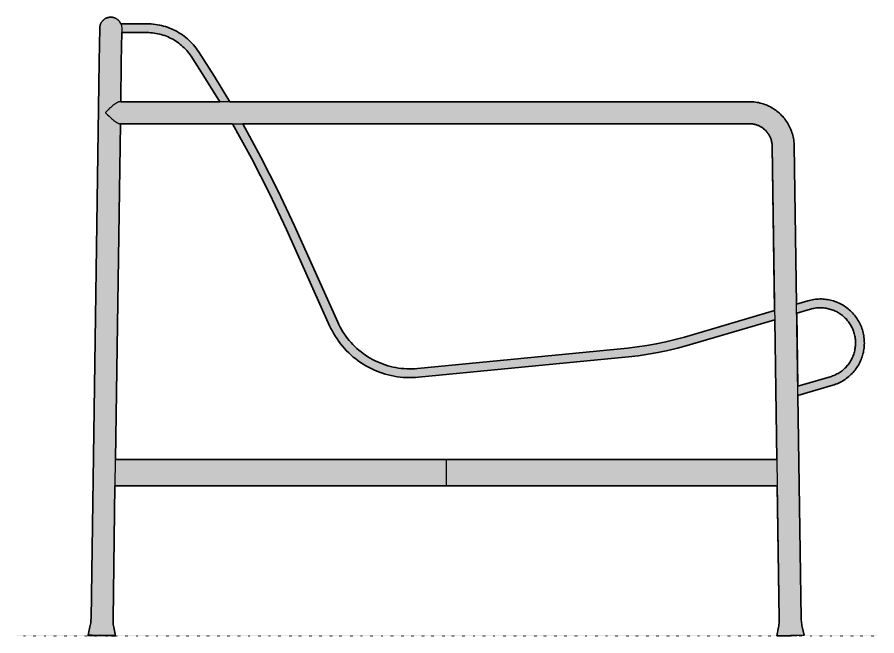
# Model space of a CAD drawing. Header units: millimetres. Extents: x 0 to 2789, y -1323 to 703.
# Drawn here: x 1812 to 2789, y 0 to 703 of the extents above; entities that cross this region are included whole.
import ezdxf

# ---------------------------------------------------------------- set-up
doc = ezdxf.new("R2010")
doc.units = ezdxf.units.MM
doc.linetypes.add('Dots', pattern=[1, 0, -1])
doc.layers.add('Blocks', color=7, linetype='Continuous')
doc.layers.add('Blocks$Fill', color=7, linetype='Continuous', true_color=0xffffff)
for name, color, linetype, lineweight, true_color in [('Blocks$Inner', 7, 'Continuous', 25, 0x007f00), ('Blocks$Outline', 7, 'Continuous', 35, 0xff3f3f), ('Groud', 7, 'Dots', 25, 0x243775)]:
    doc.layers.add(name, color=color, linetype=linetype, lineweight=lineweight, true_color=true_color)

# ---------------------------------------------------------------- blocks, each defined once
blk = doc.blocks.new('Palissade Lounge Sofa Side')
at = {"layer": 'Blocks$Fill', "extrusion": (0, 0, -1)}
h = blk.add_hatch(color=256, dxfattribs=at)
h.paths.add_polyline_path([(-93.23, 652.55), (-93.81, 690.9), (-93.83, 691.33), (-93.88, 691.76), (-93.94, 692.19), (-94.01, 692.61), (-94.1, 693.03), (-94.2, 693.45), (-94.31, 693.86), (-94.44, 694.27), (-94.59, 694.68), (-94.74, 695.08), (-94.92, 695.47), (-95.1, 695.86), (-95.3, 696.24), (-95.51, 696.62), (-95.73, 696.98), (-95.97, 697.34), (-96.22, 697.69), (-96.48, 698.03), (-96.75, 698.37), (-97.03, 698.69), (-97.33, 699), (-97.63, 699.31), (-97.95, 699.6), (-98.27, 699.88), (-98.61, 700.15), (-98.95, 700.41), (-99.3, 700.65), (-99.66, 700.89), (-100.03, 701.11), (-100.41, 701.32), (-100.79, 701.51), (-101.18, 701.7), (-101.58, 701.87), (-101.98, 702.02), (-102.38, 702.16), (-102.79, 702.29), (-103.21, 702.4), (-103.63, 702.5), (-104.05, 702.59), (-104.47, 702.66), (-104.87, 702.71), (-105.27, 702.75), (-105.67, 702.77), (-106.07, 702.79), (-106.48, 702.79), (-106.88, 702.78), (-107.28, 702.75), (-107.68, 702.71), (-108.08, 702.66), (-108.48, 702.6), (-108.9, 702.51), (-109.33, 702.41), (-109.75, 702.3), (-110.17, 702.17), (-110.58, 702.03), (-110.99, 701.87), (-111.39, 701.7), (-111.78, 701.52), (-112.17, 701.32), (-112.55, 701.11), (-112.92, 700.88), (-113.29, 700.65), (-113.65, 700.4), (-113.99, 700.13), (-114.33, 699.86), (-114.66, 699.57), (-114.98, 699.27), (-115.29, 698.97), (-115.59, 698.65), (-115.87, 698.32), (-116.15, 697.98), (-116.41, 697.63), (-116.66, 697.27), (-116.9, 696.91), (-117.12, 696.53), (-117.33, 696.15), (-117.53, 695.76), (-117.71, 695.37), (-117.75, 695.29), (-149.88, 695.25), (-152.26, 695.13), (-154.64, 694.92), (-157, 694.64), (-159.36, 694.28), (-161.7, 693.83), (-164.02, 693.31), (-166.33, 692.71), (-168.61, 692.03), (-170.87, 691.27), (-173.1, 690.44), (-175.3, 689.53), (-177.47, 688.55), (-179.61, 687.49), (-181.7, 686.36), (-183.76, 685.17), (-185.78, 683.9), (-187.75, 682.56), (-189.68, 681.16), (-191.55, 679.69), (-193.38, 678.16), (-195.15, 676.57), (-196.87, 674.92), (-198.53, 673.21), (-200.13, 671.45), (-201.67, 669.63), (-203.15, 667.76), (-204.56, 665.84), (-205.91, 663.88), (-224.14, 635.55), (-241.68, 606.79), (-833.4, 606.76), (-835.18, 606.66), (-836.95, 606.51), (-838.72, 606.29), (-840.47, 606.01), (-842.22, 605.68), (-843.96, 605.28), (-845.67, 604.81), (-847.38, 604.29), (-849.06, 603.72), (-850.72, 603.08), (-852.36, 602.38), (-853.97, 601.63), (-855.56, 600.82), (-857.11, 599.96), (-858.64, 599.04), (-860.13, 598.07), (-861.59, 597.05), (-863.01, 595.98), (-864.39, 594.86), (-865.74, 593.7), (-867.04, 592.48), (-868.3, 591.22), (-869.51, 589.92), (-870.68, 588.58), (-871.8, 587.2), (-872.87, 585.78), (-873.89, 584.32), (-874.86, 582.83), (-875.78, 581.3), (-876.64, 579.74), (-877.43, 578.21), (-878.16, 576.64), (-878.84, 575.06), (-879.46, 573.45), (-880.03, 571.82), (-880.55, 570.17), (-881.01, 568.5), (-881.41, 566.83), (-881.75, 565.13), (-882.04, 563.43), (-882.27, 561.72), (-882.44, 560), (-882.55, 558.28), (-882.61, 556.55), (-885.28, 376.82), (-899.86, 381.07), (-901.54, 381.47), (-903.23, 381.81), (-904.93, 382.1), (-906.64, 382.32), (-908.36, 382.49), (-910.08, 382.59), (-911.81, 382.64), (-913.53, 382.63), (-915.26, 382.55), (-916.98, 382.42), (-918.7, 382.23), (-920.4, 381.98), (-922.1, 381.67), (-923.79, 381.3), (-925.46, 380.88), (-927.12, 380.39), (-928.76, 379.85), (-930.38, 379.26), (-931.98, 378.6), (-933.55, 377.9), (-935.1, 377.14), (-936.62, 376.32), (-938.11, 375.46), (-939.58, 374.54), (-941.01, 373.57), (-942.4, 372.56), (-943.76, 371.49), (-945.08, 370.39), (-946.37, 369.23), (-947.61, 368.03), (-948.81, 366.79), (-949.97, 365.51), (-951.08, 364.19), (-952.15, 362.83), (-953.16, 361.44), (-954.13, 360.01), (-955.05, 358.55), (-955.92, 357.06), (-956.74, 355.54), (-957.5, 353.99), (-958.21, 352.42), (-958.87, 350.82), (-959.47, 349.2), (-960.01, 347.57), (-960.5, 345.91), (-960.93, 344.24), (-961.3, 342.55), (-961.61, 340.85), (-961.87, 339.15), (-962.06, 337.43), (-962.2, 335.71), (-962.27, 333.99), (-962.29, 332.26), (-962.25, 330.54), (-962.14, 328.81), (-961.98, 327.09), (-961.76, 325.38), (-961.48, 323.68), (-961.14, 321.99), (-960.75, 320.31), (-960.29, 318.64), (-959.78, 316.99), (-959.21, 315.36), (-958.59, 313.75), (-957.91, 312.17), (-957.17, 310.61), (-956.39, 309.07), (-955.55, 307.56), (-954.65, 306.08), (-953.71, 304.64), (-952.72, 303.22), (-951.68, 301.85), (-950.6, 300.5), (-949.46, 299.2), (-948.29, 297.94), (-947.07, 296.72), (-945.81, 295.54), (-944.51, 294.4), (-943.17, 293.31), (-941.79, 292.27), (-940.38, 291.28), (-938.94, 290.33), (-937.46, 289.44), (-935.95, 288.6), (-934.42, 287.8), (-932.86, 287.07), (-931.27, 286.38), (-929.67, 285.76), (-928.04, 285.19), (-926.39, 284.67), (-886.82, 273.04), (-890.58, 19.47), (-890.74, 16.29), (-890.9, 14.7), (-891.11, 13.12), (-891.38, 11.55), (-891.71, 9.99), (-893.86, 0.52), (-886.11, 0.17), (-862.86, 0.06), (-864.73, 9.59), (-865.23, 12.74), (-865.4, 14.32), (-865.52, 15.91), (-865.58, 17.51), (-865.58, 19.1), (-863.34, 170.29), (-111.08, 170.29), (-108.83, 19.1), (-108.9, 15.91), (-109.01, 14.32), (-109.18, 12.74), (-109.41, 11.16), (-109.69, 9.59), (-111.55, 0.06), (-111.55, 0.06), (-111.55, 0.06), (-111.55, 0.06), (-111.55, 0.06), (-111.55, 0.06), (-111.55, 0.05), (-111.55, 0.05), (-111.54, 0.05), (-111.54, 0.05), (-111.54, 0.05), (-111.53, 0.05), (-111.53, 0.05), (-111.52, 0.05), (-111.52, 0.04), (-111.5, 0.04), (-111.49, 0.04), (-111.45, 0.03), (-111.41, 0.03), (-111.29, 0.02), (-110.95, 0), (-110.46, -0.01), (-107.01, -0.04), (-85.09, 0.29), (-81.64, 0.42), (-81.15, 0.45), (-80.81, 0.47), (-80.7, 0.49), (-80.65, 0.49), (-80.62, 0.5), (-80.6, 0.5), (-80.59, 0.5), (-80.58, 0.5), (-80.58, 0.51), (-80.57, 0.51), (-80.57, 0.51), (-80.57, 0.51), (-80.56, 0.51), (-80.56, 0.51), (-80.56, 0.51), (-80.56, 0.52), (-80.56, 0.52), (-80.55, 0.52), (-80.56, 0.52), (-80.56, 0.52), (-82.7, 9.99), (-83.3, 13.12), (-83.52, 14.7), (-83.68, 16.29), (-83.79, 17.88), (-83.84, 19.47)], flags=0)
h.paths.add_polyline_path([(-118.23, 652.18), (-117.55, 606.79), (-180.01, 606.79), (-230.04, 606.79), (-197.56, 658.36), (-196.41, 660.05), (-195.2, 661.69), (-193.93, 663.29), (-192.61, 664.85), (-191.24, 666.36), (-189.82, 667.83), (-188.34, 669.24), (-186.82, 670.61), (-185.26, 671.92), (-183.65, 673.18), (-182, 674.38), (-180.31, 675.52), (-178.58, 676.61), (-176.82, 677.64), (-175.02, 678.61), (-173.19, 679.51), (-171.33, 680.35), (-169.44, 681.13), (-167.53, 681.85), (-165.59, 682.5), (-163.64, 683.08), (-161.66, 683.59), (-159.67, 684.04), (-157.66, 684.42), (-155.64, 684.73), (-153.62, 684.98), (-151.58, 685.15), (-149.54, 685.25), (-147.5, 685.29), (-118.72, 685.29)], flags=0)
h.paths.add_polyline_path([(-860.54, 359.12), (-749.93, 326.81), (-738.92, 324.13), (-727.83, 321.8), (-716.67, 319.82), (-705.46, 318.19), (-694.2, 316.91), (-452.38, 293.46), (-448.92, 293.3), (-445.46, 293.26), (-442.01, 293.35), (-438.55, 293.55), (-435.11, 293.87), (-431.68, 294.32), (-428.26, 294.87), (-424.87, 295.55), (-421.5, 296.35), (-418.17, 297.26), (-414.86, 298.28), (-411.59, 299.42), (-408.37, 300.67), (-405.19, 302.04), (-402.06, 303.51), (-398.98, 305.09), (-395.96, 306.77), (-393, 308.56), (-390.1, 310.45), (-387.27, 312.44), (-384.51, 314.52), (-381.82, 316.7), (-379.21, 318.97), (-376.68, 321.33), (-374.23, 323.78), (-371.87, 326.31), (-369.6, 328.92), (-367.42, 331.6), (-365.34, 334.36), (-363.35, 337.19), (-361.46, 340.09), (-359.67, 343.05), (-357.98, 346.07), (-356.4, 349.15), (-354.93, 352.28), (-286.69, 502.41), (-266.32, 542.44), (-244.67, 581.79), (-180.01, 581.79), (-117.18, 581.79), (-111.52, 200.29), (-862.89, 200.29)], flags=0)
h.paths.add_polyline_path([(-256.18, 581.79), (-296.51, 505.09), (-314.88, 465.84), (-365.38, 353.56), (-366.8, 350.79), (-368.32, 348.07), (-369.93, 345.41), (-371.63, 342.8), (-373.42, 340.25), (-375.29, 337.77), (-377.26, 335.35), (-379.3, 333), (-381.43, 330.73), (-383.63, 328.52), (-385.9, 326.4), (-388.25, 324.36), (-390.67, 322.4), (-393.16, 320.52), (-395.7, 318.73), (-398.31, 317.03), (-400.98, 315.42), (-403.7, 313.9), (-406.47, 312.48), (-409.29, 311.16), (-412.15, 309.93), (-415.05, 308.81), (-417.99, 307.78), (-420.96, 306.86), (-423.97, 306.04), (-427, 305.32), (-430.05, 304.71), (-433.12, 304.21), (-436.21, 303.81), (-439.31, 303.52), (-442.42, 303.34), (-445.53, 303.26), (-448.65, 303.3), (-451.76, 303.44), (-454.86, 303.68), (-704.18, 328.11), (-715.08, 329.69), (-725.93, 331.61), (-736.71, 333.88), (-747.42, 336.48), (-758.04, 339.42), (-860.38, 369.5), (-857.58, 557.07), (-857.53, 557.95), (-857.44, 558.84), (-857.32, 559.71), (-857.17, 560.59), (-856.99, 561.46), (-856.78, 562.32), (-856.55, 563.17), (-856.28, 564.02), (-855.99, 564.85), (-855.66, 565.68), (-855.31, 566.49), (-854.93, 567.29), (-854.53, 568.08), (-854.09, 568.87), (-853.62, 569.65), (-853.12, 570.4), (-852.6, 571.14), (-852.06, 571.86), (-851.48, 572.56), (-850.89, 573.24), (-850.27, 573.9), (-849.63, 574.54), (-848.97, 575.16), (-848.28, 575.75), (-847.58, 576.32), (-846.86, 576.86), (-846.11, 577.38), (-845.35, 577.87), (-844.58, 578.33), (-843.79, 578.77), (-842.98, 579.18), (-842.16, 579.56), (-841.33, 579.91), (-840.48, 580.23), (-839.63, 580.53), (-838.76, 580.79), (-837.89, 581.02), (-837.01, 581.23), (-836.12, 581.4), (-835.22, 581.54), (-834.33, 581.65), (-833.43, 581.73), (-832.52, 581.77), (-831.62, 581.79), (-831.62, 581.79)], flags=0)
h.paths.add_polyline_path([(-885.43, 366.44), (-886.66, 283.42), (-924.89, 294.68), (-926.19, 295.13), (-927.48, 295.64), (-928.74, 296.18), (-929.99, 296.77), (-931.22, 297.4), (-932.43, 298.08), (-933.61, 298.79), (-934.76, 299.55), (-935.89, 300.35), (-936.99, 301.18), (-938.06, 302.05), (-939.1, 302.96), (-940.11, 303.9), (-941.09, 304.88), (-942.03, 305.89), (-942.93, 306.93), (-943.8, 308), (-944.64, 309.11), (-945.43, 310.24), (-946.18, 311.39), (-946.9, 312.58), (-947.57, 313.78), (-948.2, 315.01), (-948.78, 316.26), (-949.33, 317.53), (-949.83, 318.82), (-950.28, 320.12), (-950.69, 321.44), (-951.05, 322.77), (-951.37, 324.12), (-951.64, 325.47), (-951.87, 326.83), (-952.04, 328.2), (-952.17, 329.58), (-952.26, 330.96), (-952.29, 332.34), (-952.28, 333.72), (-952.22, 335.1), (-952.11, 336.47), (-951.95, 337.85), (-951.75, 339.21), (-951.5, 340.57), (-951.2, 341.92), (-950.86, 343.26), (-950.47, 344.58), (-950.03, 345.89), (-949.55, 347.19), (-949.03, 348.46), (-948.46, 349.72), (-947.85, 350.96), (-947.2, 352.18), (-946.5, 353.37), (-945.77, 354.54), (-944.99, 355.68), (-944.18, 356.8), (-943.32, 357.88), (-942.43, 358.94), (-941.51, 359.96), (-940.55, 360.95), (-939.55, 361.91), (-938.53, 362.84), (-937.47, 363.72), (-936.38, 364.57), (-935.26, 365.39), (-934.12, 366.16), (-932.95, 366.89), (-931.76, 367.59), (-930.54, 368.24), (-929.3, 368.85), (-928.04, 369.41), (-926.76, 369.93), (-925.46, 370.41), (-924.15, 370.84), (-922.83, 371.23), (-921.49, 371.57), (-920.14, 371.86), (-918.78, 372.11), (-917.41, 372.31), (-916.04, 372.47), (-914.67, 372.57), (-913.29, 372.63), (-911.91, 372.64), (-910.53, 372.6), (-909.15, 372.52), (-907.77, 372.39), (-906.4, 372.21), (-905.04, 371.98), (-903.69, 371.71), (-902.34, 371.39), (-901.01, 371.02)], flags=0)
at = {"layer": 'Blocks$Inner'}
for p, q in [((147.5, 695.29), (117.75, 695.29)), ((487.21, 200.29), (487.21, 170.29))]:
    blk.add_line(p, q, dxfattribs=at)
for points in [[(80.56, 0.52), (82.7, 9.99), (83.03, 11.55), (83.3, 13.12), (83.52, 14.7), (83.68, 16.29), (83.79, 17.88), (83.84, 19.47), (93.23, 652.55), (93.79, 690.47), (93.81, 690.9), (93.83, 691.33), (93.88, 691.76), (93.94, 692.19), (94.01, 692.61), (94.1, 693.03), (94.2, 693.45), (94.31, 693.86), (94.44, 694.27), (94.59, 694.68), (94.74, 695.08), (94.92, 695.47), (95.1, 695.86), (95.3, 696.24), (95.51, 696.62), (95.73, 696.98), (95.97, 697.34), (96.22, 697.69), (96.48, 698.03), (96.75, 698.37), (97.03, 698.69), (97.33, 699), (97.63, 699.31), (97.95, 699.6), (98.27, 699.88), (98.61, 700.15), (98.95, 700.41), (99.3, 700.65), (99.66, 700.89), (100.03, 701.11), (100.41, 701.32), (100.79, 701.51), (101.18, 701.7), (101.58, 701.87), (101.98, 702.02), (102.38, 702.16), (102.79, 702.29), (103.21, 702.4), (103.63, 702.5), (104.05, 702.59), (104.47, 702.66), (104.87, 702.71), (105.27, 702.75), (105.67, 702.77), (106.07, 702.79), (106.48, 702.79), (106.88, 702.78), (107.28, 702.75), (107.68, 702.71), (108.08, 702.66), (108.48, 702.6), (108.9, 702.51), (109.33, 702.41), (109.75, 702.3), (110.17, 702.17), (110.58, 702.03), (110.99, 701.87), (111.39, 701.7), (111.78, 701.52), (112.17, 701.32), (112.55, 701.11), (112.92, 700.88), (113.29, 700.65), (113.65, 700.4), (113.99, 700.13), (114.33, 699.86), (114.66, 699.57), (114.98, 699.27), (115.29, 698.97), (115.59, 698.65), (115.87, 698.32), (116.15, 697.98), (116.41, 697.63), (116.66, 697.27), (116.9, 696.91), (117.12, 696.53), (117.33, 696.15), (117.53, 695.76), (117.71, 695.37), (117.88, 694.97), (118.04, 694.56), (118.18, 694.15), (118.31, 693.73), (118.42, 693.31), (118.52, 692.89), (118.6, 692.46), (118.67, 692.03), (118.72, 691.59), (118.76, 691.16), (118.78, 690.72), (118.79, 690.29), (118.79, 690.1), (118.23, 652.18), (117.55, 606.79)], [(241.68, 606.79), (224.14, 635.55), (205.91, 663.88), (204.56, 665.84), (203.15, 667.76), (201.67, 669.63), (200.13, 671.45), (198.53, 673.21), (196.87, 674.92), (195.15, 676.57), (193.38, 678.16), (191.55, 679.69), (189.68, 681.16), (187.75, 682.56), (185.78, 683.9), (183.76, 685.17), (181.7, 686.36), (179.61, 687.49), (177.47, 688.55), (175.3, 689.53), (173.1, 690.44), (170.87, 691.27), (168.61, 692.03), (166.33, 692.71), (164.02, 693.31), (161.7, 693.83), (159.36, 694.28), (157, 694.64), (154.64, 694.92), (152.26, 695.13), (149.88, 695.25), (147.5, 695.29)], [(230.04, 606.79), (214.08, 632.75), (197.56, 658.36), (196.41, 660.05), (195.2, 661.69), (193.93, 663.29), (192.61, 664.85), (191.24, 666.36), (189.82, 667.83), (188.34, 669.24), (186.82, 670.61), (185.26, 671.92), (183.65, 673.18), (182, 674.38), (180.31, 675.52), (178.58, 676.61), (176.82, 677.64), (175.02, 678.61), (173.19, 679.51), (171.33, 680.35), (169.44, 681.13), (167.53, 681.85), (165.59, 682.5), (163.64, 683.08), (161.66, 683.59), (159.67, 684.04), (157.66, 684.42), (155.64, 684.73), (153.62, 684.98), (151.58, 685.15), (149.54, 685.25), (147.5, 685.29), (118.72, 685.29)], [(893.86, 0.52), (891.71, 9.99), (891.38, 11.55), (891.11, 13.12), (890.9, 14.7), (890.74, 16.29), (890.63, 17.88), (890.58, 19.47), (882.61, 556.55), (882.55, 558.28), (882.44, 560), (882.27, 561.72), (882.04, 563.43), (881.75, 565.13), (881.41, 566.83), (881.01, 568.5), (880.55, 570.17), (880.03, 571.82), (879.46, 573.45), (878.84, 575.06), (878.16, 576.64), (877.43, 578.21), (876.64, 579.74), (875.78, 581.3), (874.86, 582.83), (873.89, 584.32), (872.87, 585.78), (871.8, 587.2), (870.68, 588.58), (869.51, 589.92), (868.3, 591.22), (867.04, 592.48), (865.74, 593.7), (864.39, 594.86), (863.01, 595.98), (861.59, 597.05), (860.13, 598.07), (858.64, 599.04), (857.11, 599.96), (855.56, 600.82), (853.97, 601.63), (852.36, 602.38), (850.72, 603.08), (849.06, 603.72), (847.38, 604.29), (845.67, 604.81), (843.96, 605.28), (842.22, 605.68), (840.47, 606.01), (838.72, 606.29), (836.95, 606.51), (835.18, 606.66), (833.4, 606.76), (831.62, 606.79), (198.35, 606.79), (180.01, 606.79), (116.55, 606.79), (116.48, 606.79), (116.42, 606.78), (116.35, 606.78), (116.28, 606.77), (116.22, 606.76), (116.15, 606.75), (116.08, 606.74), (116.02, 606.73), (115.94, 606.71), (115.86, 606.69), (115.7, 606.65), (115.54, 606.61), (115.38, 606.55), (115.2, 606.49), (115.01, 606.42), (114.83, 606.34), (114.64, 606.26), (114.44, 606.17), (114.23, 606.07), (113.83, 605.86), (113.37, 605.61), (112.92, 605.35), (112.42, 605.05), (111.93, 604.73), (111.39, 604.37), (110.84, 603.99), (109.78, 603.22), (108.59, 602.3), (107.42, 601.36), (106.2, 600.31), (104.99, 599.25), (103.75, 598.09), (102.52, 596.91), (101.34, 595.73), (100.19, 594.53), (100.41, 594.29), (101.56, 593.06), (102.73, 591.85), (103.93, 590.66), (105.16, 589.49), (106.35, 588.4), (107.56, 587.33), (108.69, 586.37), (109.85, 585.44), (110.88, 584.66), (111.94, 583.9), (112.41, 583.58), (112.89, 583.27), (113.33, 583), (113.78, 582.74), (114.17, 582.53), (114.37, 582.43), (114.57, 582.33), (114.74, 582.25), (114.91, 582.17), (115.09, 582.1), (115.26, 582.03), (115.41, 581.98), (115.56, 581.93), (115.64, 581.91), (115.71, 581.89), (115.79, 581.87), (115.87, 581.85), (115.93, 581.84), (115.99, 581.83), (116.05, 581.81), (116.11, 581.81), (116.17, 581.8), (116.24, 581.79), (116.3, 581.79), (116.33, 581.79), (116.36, 581.79), (180.01, 581.79), (198.35, 581.79), (831.62, 581.79), (831.62, 581.79), (832.52, 581.77), (833.43, 581.73), (834.33, 581.65), (835.22, 581.54), (836.12, 581.4), (837.01, 581.23), (837.89, 581.02), (838.76, 580.79), (839.63, 580.53), (840.48, 580.23), (841.33, 579.91), (842.16, 579.56), (842.98, 579.18), (843.79, 578.77), (844.58, 578.33), (845.35, 577.87), (846.11, 577.38), (846.86, 576.86), (847.58, 576.32), (848.28, 575.75), (848.97, 575.16), (849.63, 574.54), (850.27, 573.9), (850.89, 573.24), (851.48, 572.56), (852.06, 571.86), (852.6, 571.14), (853.12, 570.4), (853.62, 569.65), (854.09, 568.87), (854.53, 568.08), (854.93, 567.29), (855.31, 566.49), (855.66, 565.68), (855.99, 564.85), (856.28, 564.02), (856.55, 563.17), (856.78, 562.32), (856.99, 561.46), (857.17, 560.59), (857.32, 559.71), (857.44, 558.84), (857.53, 557.95), (857.58, 557.07), (857.61, 556.18), (865.58, 19.1), (865.58, 17.51), (865.52, 15.91), (865.4, 14.32), (865.23, 12.74), (865.01, 11.16), (864.73, 9.59), (862.86, 0.06)], [(111.55, 0.06), (109.69, 9.59), (109.41, 11.16), (109.18, 12.74), (109.01, 14.32), (108.9, 15.91), (108.84, 17.51), (108.83, 19.1), (117.18, 581.79)], [(860.54, 359.12), (760.85, 329.83), (749.93, 326.81), (738.92, 324.13), (727.83, 321.8), (716.67, 319.82), (705.46, 318.19), (694.2, 316.91), (455.83, 293.73), (452.38, 293.46), (448.92, 293.3), (445.46, 293.26), (442.01, 293.35), (438.55, 293.55), (435.11, 293.87), (431.68, 294.32), (428.26, 294.87), (424.87, 295.55), (421.5, 296.35), (418.17, 297.26), (414.86, 298.28), (411.59, 299.42), (408.37, 300.67), (405.19, 302.04), (402.06, 303.51), (398.98, 305.09), (395.96, 306.77), (393, 308.56), (390.1, 310.45), (387.27, 312.44), (384.51, 314.52), (381.82, 316.7), (379.21, 318.97), (376.68, 321.33), (374.23, 323.78), (371.87, 326.31), (369.6, 328.92), (367.42, 331.6), (365.34, 334.36), (363.35, 337.19), (361.46, 340.09), (359.67, 343.05), (357.98, 346.07), (356.4, 349.15), (354.93, 352.28), (305.76, 461.74), (286.69, 502.41), (266.32, 542.44), (244.67, 581.79)], [(860.38, 369.5), (758.04, 339.42), (747.42, 336.48), (736.71, 333.88), (725.93, 331.61), (715.08, 329.69), (704.18, 328.11), (693.23, 326.87), (454.86, 303.68), (451.76, 303.44), (448.65, 303.3), (445.53, 303.26), (442.42, 303.34), (439.31, 303.52), (436.21, 303.81), (433.12, 304.21), (430.05, 304.71), (427, 305.32), (423.97, 306.04), (420.96, 306.86), (417.99, 307.78), (415.05, 308.81), (412.15, 309.93), (409.29, 311.16), (406.47, 312.48), (403.7, 313.9), (400.98, 315.42), (398.31, 317.03), (395.7, 318.73), (393.16, 320.52), (390.67, 322.4), (388.25, 324.36), (385.9, 326.4), (383.63, 328.52), (381.43, 330.73), (379.3, 333), (377.26, 335.35), (375.29, 337.77), (373.42, 340.25), (371.63, 342.8), (369.93, 345.41), (368.32, 348.07), (366.8, 350.79), (365.38, 353.56), (364.05, 356.38), (314.88, 465.84), (296.51, 505.09), (276.94, 543.75), (256.18, 581.79)], [(886.82, 273.04), (926.39, 284.67), (928.04, 285.19), (929.67, 285.76), (931.27, 286.38), (932.86, 287.07), (934.42, 287.8), (935.95, 288.6), (937.46, 289.44), (938.94, 290.33), (940.38, 291.28), (941.79, 292.27), (943.17, 293.31), (944.51, 294.4), (945.81, 295.54), (947.07, 296.72), (948.29, 297.94), (949.46, 299.2), (950.6, 300.5), (951.68, 301.85), (952.72, 303.22), (953.71, 304.64), (954.65, 306.08), (955.55, 307.56), (956.39, 309.07), (957.17, 310.61), (957.91, 312.17), (958.59, 313.75), (959.21, 315.36), (959.78, 316.99), (960.29, 318.64), (960.75, 320.31), (961.14, 321.99), (961.48, 323.68), (961.76, 325.38), (961.98, 327.09), (962.14, 328.81), (962.25, 330.54), (962.29, 332.26), (962.27, 333.99), (962.2, 335.71), (962.06, 337.43), (961.87, 339.15), (961.61, 340.85), (961.3, 342.55), (960.93, 344.24), (960.5, 345.91), (960.01, 347.57), (959.47, 349.2), (958.87, 350.82), (958.21, 352.42), (957.5, 353.99), (956.74, 355.54), (955.92, 357.06), (955.05, 358.55), (954.13, 360.01), (953.16, 361.44), (952.15, 362.83), (951.08, 364.19), (949.97, 365.51), (948.81, 366.79), (947.61, 368.03), (946.37, 369.23), (945.08, 370.39), (943.76, 371.49), (942.4, 372.56), (941.01, 373.57), (939.58, 374.54), (938.11, 375.46), (936.62, 376.32), (935.1, 377.14), (933.55, 377.9), (931.98, 378.6), (930.38, 379.26), (928.76, 379.85), (927.12, 380.39), (925.46, 380.88), (923.79, 381.3), (922.1, 381.67), (920.4, 381.98), (918.7, 382.23), (916.98, 382.42), (915.26, 382.55), (913.53, 382.63), (911.81, 382.64), (910.08, 382.59), (908.36, 382.49), (906.64, 382.32), (904.93, 382.1), (903.23, 381.81), (901.54, 381.47), (899.86, 381.07), (898.19, 380.61), (885.28, 376.82)], [(886.66, 283.42), (923.57, 294.26), (924.89, 294.68), (926.19, 295.13), (927.48, 295.64), (928.74, 296.18), (929.99, 296.77), (931.22, 297.4), (932.43, 298.08), (933.61, 298.79), (934.76, 299.55), (935.89, 300.35), (936.99, 301.18), (938.06, 302.05), (939.1, 302.96), (940.11, 303.9), (941.09, 304.88), (942.03, 305.89), (942.93, 306.93), (943.8, 308), (944.64, 309.11), (945.43, 310.24), (946.18, 311.39), (946.9, 312.58), (947.57, 313.78), (948.2, 315.01), (948.78, 316.26), (949.33, 317.53), (949.83, 318.82), (950.28, 320.12), (950.69, 321.44), (951.05, 322.77), (951.37, 324.12), (951.64, 325.47), (951.87, 326.83), (952.04, 328.2), (952.17, 329.58), (952.26, 330.96), (952.29, 332.34), (952.28, 333.72), (952.22, 335.1), (952.11, 336.47), (951.95, 337.85), (951.75, 339.21), (951.5, 340.57), (951.2, 341.92), (950.86, 343.26), (950.47, 344.58), (950.03, 345.89), (949.55, 347.19), (949.03, 348.46), (948.46, 349.72), (947.85, 350.96), (947.2, 352.18), (946.5, 353.37), (945.77, 354.54), (944.99, 355.68), (944.18, 356.8), (943.32, 357.88), (942.43, 358.94), (941.51, 359.96), (940.55, 360.95), (939.55, 361.91), (938.53, 362.84), (937.47, 363.72), (936.38, 364.57), (935.26, 365.39), (934.12, 366.16), (932.95, 366.89), (931.76, 367.59), (930.54, 368.24), (929.3, 368.85), (928.04, 369.41), (926.76, 369.93), (925.46, 370.41), (924.15, 370.84), (922.83, 371.23), (921.49, 371.57), (920.14, 371.86), (918.78, 372.11), (917.41, 372.31), (916.04, 372.47), (914.67, 372.57), (913.29, 372.63), (911.91, 372.64), (910.53, 372.6), (909.15, 372.52), (907.77, 372.39), (906.4, 372.21), (905.04, 371.98), (903.69, 371.71), (902.34, 371.39), (901.01, 371.02), (885.43, 366.44)], [(111.52, 200.29), (477.72, 200.29), (487.21, 200.29), (495.49, 200.29), (862.89, 200.29)], [(111.08, 170.29), (477.72, 170.29), (487.21, 170.29), (495.49, 170.29), (863.34, 170.29)]]:
    blk.add_lwpolyline(points, dxfattribs=at)
for points in [[(80.56, 0.52), (80.56, 0.52), (80.56, 0.51), (80.56, 0.51), (80.56, 0.51), (80.57, 0.51), (80.57, 0.51), (80.57, 0.51), (80.58, 0.51), (80.58, 0.5), (80.59, 0.5), (80.6, 0.5), (80.62, 0.5), (80.65, 0.49), (80.7, 0.49), (80.81, 0.47), (81.15, 0.45), (81.64, 0.42), (85.09, 0.29), (107.01, -0.04), (110.46, -0.01), (110.95, 0), (111.29, 0.02), (111.41, 0.03), (111.45, 0.03), (111.49, 0.04), (111.5, 0.04), (111.52, 0.04), (111.52, 0.05), (111.53, 0.05), (111.53, 0.05), (111.54, 0.05), (111.54, 0.05), (111.54, 0.05), (111.55, 0.05), (111.55, 0.05), (111.55, 0.06), (111.55, 0.06), (111.55, 0.06), (111.55, 0.06), (111.55, 0.06), (111.55, 0.06), (111.55, 0.06), (111.55, 0.06), (111.54, 0.07), (111.54, 0.07), (111.54, 0.07), (111.53, 0.07), (111.53, 0.07), (111.53, 0.07), (111.52, 0.07), (111.51, 0.08), (111.5, 0.08), (111.49, 0.08), (111.45, 0.09), (111.41, 0.09), (111.29, 0.11), (110.95, 0.13), (110.46, 0.16), (107, 0.29), (85.11, 0.61), (81.65, 0.59), (81.16, 0.57), (80.82, 0.56), (80.7, 0.55), (80.66, 0.54), (80.62, 0.54), (80.6, 0.54), (80.59, 0.53), (80.59, 0.53), (80.58, 0.53), (80.58, 0.53), (80.57, 0.53), (80.57, 0.53), (80.56, 0.53), (80.56, 0.53), (80.56, 0.52), (80.56, 0.52), (80.56, 0.52), (80.56, 0.52), (80.55, 0.52)], [(886.11, 0.17), (878.36, 0.06), (870.61, -0.06), (862.86, 0.06), (870.61, 0.4), (878.36, 0.52), (886.11, 0.63), (893.86, 0.52)]]:
    blk.add_lwpolyline(points, close=True, dxfattribs=at)
at = {"layer": 'Blocks$Outline'}
for points in [[(93.23, 652.55), (93.79, 690.47), (93.81, 690.9), (93.83, 691.33), (93.88, 691.76), (93.94, 692.19), (94.01, 692.61), (94.1, 693.03), (94.2, 693.45), (94.31, 693.86), (94.44, 694.27), (94.59, 694.68), (94.74, 695.08), (94.92, 695.47), (95.1, 695.86), (95.3, 696.24), (95.51, 696.62), (95.73, 696.98), (95.97, 697.34), (96.22, 697.69), (96.48, 698.03), (96.75, 698.37), (97.03, 698.69), (97.33, 699), (97.63, 699.31), (97.95, 699.6), (98.27, 699.88), (98.61, 700.15), (98.95, 700.41), (99.3, 700.65), (99.66, 700.89), (100.03, 701.11), (100.41, 701.32), (100.79, 701.51), (101.18, 701.7), (101.58, 701.87), (101.98, 702.02), (102.38, 702.16), (102.79, 702.29), (103.21, 702.4), (103.63, 702.5), (104.05, 702.59), (104.47, 702.66), (104.87, 702.71), (105.27, 702.75), (105.67, 702.77), (106.07, 702.79), (106.48, 702.79), (106.88, 702.78), (107.28, 702.75), (107.68, 702.71), (108.08, 702.66), (108.48, 702.6), (108.9, 702.51), (109.33, 702.41), (109.75, 702.3), (110.17, 702.17), (110.58, 702.03), (110.99, 701.87), (111.39, 701.7), (111.78, 701.52), (112.17, 701.32), (112.55, 701.11), (112.92, 700.88), (113.29, 700.65), (113.65, 700.4), (113.99, 700.13), (114.33, 699.86), (114.66, 699.57), (114.98, 699.27), (115.29, 698.97), (115.59, 698.65), (115.87, 698.32), (116.15, 697.98), (116.41, 697.63), (116.66, 697.27), (116.9, 696.91), (117.12, 696.53), (117.33, 696.15), (117.53, 695.76), (117.71, 695.37), (117.75, 695.29)], [(117.75, 695.29), (147.5, 695.29), (149.88, 695.25), (152.26, 695.13), (154.64, 694.92), (157, 694.64), (159.36, 694.28), (161.7, 693.83), (164.02, 693.31), (166.33, 692.71), (168.61, 692.03), (170.87, 691.27), (173.1, 690.44), (175.3, 689.53), (177.47, 688.55), (179.61, 687.49), (181.7, 686.36), (183.76, 685.17), (185.78, 683.9), (187.75, 682.56), (189.68, 681.16), (191.55, 679.69), (193.38, 678.16), (195.15, 676.57), (196.87, 674.92), (198.53, 673.21), (200.13, 671.45), (201.67, 669.63), (203.15, 667.76), (204.56, 665.84), (205.91, 663.88), (224.14, 635.55), (241.68, 606.79)], [(118.72, 685.29), (118.23, 652.18)], [(230.04, 606.79), (214.08, 632.75), (197.56, 658.36), (196.41, 660.05), (195.2, 661.69), (193.93, 663.29), (192.61, 664.85), (191.24, 666.36), (189.82, 667.83), (188.34, 669.24), (186.82, 670.61), (185.26, 671.92), (183.65, 673.18), (182, 674.38), (180.31, 675.52), (178.58, 676.61), (176.82, 677.64), (175.02, 678.61), (173.19, 679.51), (171.33, 680.35), (169.44, 681.13), (167.53, 681.85), (165.59, 682.5), (163.64, 683.08), (161.66, 683.59), (159.67, 684.04), (157.66, 684.42), (155.64, 684.73), (153.62, 684.98), (151.58, 685.15), (149.54, 685.25), (147.5, 685.29), (118.72, 685.29)], [(83.84, 19.47), (93.23, 652.55)], [(118.23, 652.18), (117.55, 606.79)], [(117.55, 606.79), (180.01, 606.79)], [(180.01, 606.79), (198.35, 606.79), (230.04, 606.79)], [(241.68, 606.79), (831.62, 606.79), (833.4, 606.76), (835.18, 606.66), (836.95, 606.51), (838.72, 606.29), (840.47, 606.01), (842.22, 605.68), (843.96, 605.28), (845.67, 604.81), (847.38, 604.29), (849.06, 603.72), (850.72, 603.08), (852.36, 602.38), (853.97, 601.63), (855.56, 600.82), (857.11, 599.96), (858.64, 599.04), (860.13, 598.07), (861.59, 597.05), (863.01, 595.98), (864.39, 594.86), (865.74, 593.7), (867.04, 592.48), (868.3, 591.22), (869.51, 589.92), (870.68, 588.58), (871.8, 587.2), (872.87, 585.78), (873.89, 584.32), (874.86, 582.83), (875.78, 581.3), (876.64, 579.74), (877.43, 578.21), (878.16, 576.64), (878.84, 575.06), (879.46, 573.45), (880.03, 571.82), (880.55, 570.17), (881.01, 568.5), (881.41, 566.83), (881.75, 565.13), (882.04, 563.43), (882.27, 561.72), (882.44, 560), (882.55, 558.28), (882.61, 556.55)], [(117.18, 581.79), (111.52, 200.29)], [(180.01, 581.79), (117.18, 581.79)], [(244.67, 581.79), (198.35, 581.79), (180.01, 581.79)], [(860.54, 359.12), (760.85, 329.83), (749.93, 326.81), (738.92, 324.13), (727.83, 321.8), (716.67, 319.82), (705.46, 318.19), (694.2, 316.91), (455.83, 293.73), (452.38, 293.46), (448.92, 293.3), (445.46, 293.26), (442.01, 293.35), (438.55, 293.55), (435.11, 293.87), (431.68, 294.32), (428.26, 294.87), (424.87, 295.55), (421.5, 296.35), (418.17, 297.26), (414.86, 298.28), (411.59, 299.42), (408.37, 300.67), (405.19, 302.04), (402.06, 303.51), (398.98, 305.09), (395.96, 306.77), (393, 308.56), (390.1, 310.45), (387.27, 312.44), (384.51, 314.52), (381.82, 316.7), (379.21, 318.97), (376.68, 321.33), (374.23, 323.78), (371.87, 326.31), (369.6, 328.92), (367.42, 331.6), (365.34, 334.36), (363.35, 337.19), (361.46, 340.09), (359.67, 343.05), (357.98, 346.07), (356.4, 349.15), (354.93, 352.28), (305.76, 461.74), (286.69, 502.41), (266.32, 542.44), (244.67, 581.79)], [(256.18, 581.79), (276.94, 543.75), (296.51, 505.09), (314.88, 465.84), (364.05, 356.38), (365.38, 353.56), (366.8, 350.79), (368.32, 348.07), (369.93, 345.41), (371.63, 342.8), (373.42, 340.25), (375.29, 337.77), (377.26, 335.35), (379.3, 333), (381.43, 330.73), (383.63, 328.52), (385.9, 326.4), (388.25, 324.36), (390.67, 322.4), (393.16, 320.52), (395.7, 318.73), (398.31, 317.03), (400.98, 315.42), (403.7, 313.9), (406.47, 312.48), (409.29, 311.16), (412.15, 309.93), (415.05, 308.81), (417.99, 307.78), (420.96, 306.86), (423.97, 306.04), (427, 305.32), (430.05, 304.71), (433.12, 304.21), (436.21, 303.81), (439.31, 303.52), (442.42, 303.34), (445.53, 303.26), (448.65, 303.3), (451.76, 303.44), (454.86, 303.68), (693.23, 326.87), (704.18, 328.11), (715.08, 329.69), (725.93, 331.61), (736.71, 333.88), (747.42, 336.48), (758.04, 339.42), (860.38, 369.5)], [(860.38, 369.5), (857.61, 556.18), (857.58, 557.07), (857.53, 557.95), (857.44, 558.84), (857.32, 559.71), (857.17, 560.59), (856.99, 561.46), (856.78, 562.32), (856.55, 563.17), (856.28, 564.02), (855.99, 564.85), (855.66, 565.68), (855.31, 566.49), (854.93, 567.29), (854.53, 568.08), (854.09, 568.87), (853.62, 569.65), (853.12, 570.4), (852.6, 571.14), (852.06, 571.86), (851.48, 572.56), (850.89, 573.24), (850.27, 573.9), (849.63, 574.54), (848.97, 575.16), (848.28, 575.75), (847.58, 576.32), (846.86, 576.86), (846.11, 577.38), (845.35, 577.87), (844.58, 578.33), (843.79, 578.77), (842.98, 579.18), (842.16, 579.56), (841.33, 579.91), (840.48, 580.23), (839.63, 580.53), (838.76, 580.79), (837.89, 581.02), (837.01, 581.23), (836.12, 581.4), (835.22, 581.54), (834.33, 581.65), (833.43, 581.73), (832.52, 581.77), (831.62, 581.79), (831.62, 581.79), (256.18, 581.79)], [(882.61, 556.55), (885.28, 376.82)], [(885.28, 376.82), (898.19, 380.61), (899.86, 381.07), (901.54, 381.47), (903.23, 381.81), (904.93, 382.1), (906.64, 382.32), (908.36, 382.49), (910.08, 382.59), (911.81, 382.64), (913.53, 382.63), (915.26, 382.55), (916.98, 382.42), (918.7, 382.23), (920.4, 381.98), (922.1, 381.67), (923.79, 381.3), (925.46, 380.88), (927.12, 380.39), (928.76, 379.85), (930.38, 379.26), (931.98, 378.6), (933.55, 377.9), (935.1, 377.14), (936.62, 376.32), (938.11, 375.46), (939.58, 374.54), (941.01, 373.57), (942.4, 372.56), (943.76, 371.49), (945.08, 370.39), (946.37, 369.23), (947.61, 368.03), (948.81, 366.79), (949.97, 365.51), (951.08, 364.19), (952.15, 362.83), (953.16, 361.44), (954.13, 360.01), (955.05, 358.55), (955.92, 357.06), (956.74, 355.54), (957.5, 353.99), (958.21, 352.42), (958.87, 350.82), (959.47, 349.2), (960.01, 347.57), (960.5, 345.91), (960.93, 344.24), (961.3, 342.55), (961.61, 340.85), (961.87, 339.15), (962.06, 337.43), (962.2, 335.71), (962.27, 333.99), (962.29, 332.26), (962.25, 330.54), (962.14, 328.81), (961.98, 327.09), (961.76, 325.38), (961.48, 323.68), (961.14, 321.99), (960.75, 320.31), (960.29, 318.64), (959.78, 316.99), (959.21, 315.36), (958.59, 313.75), (957.91, 312.17), (957.17, 310.61), (956.39, 309.07), (955.55, 307.56), (954.65, 306.08), (953.71, 304.64), (952.72, 303.22), (951.68, 301.85), (950.6, 300.5), (949.46, 299.2), (948.29, 297.94), (947.07, 296.72), (945.81, 295.54), (944.51, 294.4), (943.17, 293.31), (941.79, 292.27), (940.38, 291.28), (938.94, 290.33), (937.46, 289.44), (935.95, 288.6), (934.42, 287.8), (932.86, 287.07), (931.27, 286.38), (929.67, 285.76), (928.04, 285.19), (926.39, 284.67), (886.82, 273.04)], [(886.66, 283.42), (923.57, 294.26), (924.89, 294.68), (926.19, 295.13), (927.48, 295.64), (928.74, 296.18), (929.99, 296.77), (931.22, 297.4), (932.43, 298.08), (933.61, 298.79), (934.76, 299.55), (935.89, 300.35), (936.99, 301.18), (938.06, 302.05), (939.1, 302.96), (940.11, 303.9), (941.09, 304.88), (942.03, 305.89), (942.93, 306.93), (943.8, 308), (944.64, 309.11), (945.43, 310.24), (946.18, 311.39), (946.9, 312.58), (947.57, 313.78), (948.2, 315.01), (948.78, 316.26), (949.33, 317.53), (949.83, 318.82), (950.28, 320.12), (950.69, 321.44), (951.05, 322.77), (951.37, 324.12), (951.64, 325.47), (951.87, 326.83), (952.04, 328.2), (952.17, 329.58), (952.26, 330.96), (952.29, 332.34), (952.28, 333.72), (952.22, 335.1), (952.11, 336.47), (951.95, 337.85), (951.75, 339.21), (951.5, 340.57), (951.2, 341.92), (950.86, 343.26), (950.47, 344.58), (950.03, 345.89), (949.55, 347.19), (949.03, 348.46), (948.46, 349.72), (947.85, 350.96), (947.2, 352.18), (946.5, 353.37), (945.77, 354.54), (944.99, 355.68), (944.18, 356.8), (943.32, 357.88), (942.43, 358.94), (941.51, 359.96), (940.55, 360.95), (939.55, 361.91), (938.53, 362.84), (937.47, 363.72), (936.38, 364.57), (935.26, 365.39), (934.12, 366.16), (932.95, 366.89), (931.76, 367.59), (930.54, 368.24), (929.3, 368.85), (928.04, 369.41), (926.76, 369.93), (925.46, 370.41), (924.15, 370.84), (922.83, 371.23), (921.49, 371.57), (920.14, 371.86), (918.78, 372.11), (917.41, 372.31), (916.04, 372.47), (914.67, 372.57), (913.29, 372.63), (911.91, 372.64), (910.53, 372.6), (909.15, 372.52), (907.77, 372.39), (906.4, 372.21), (905.04, 371.98), (903.69, 371.71), (902.34, 371.39), (901.01, 371.02), (885.43, 366.44)], [(885.43, 366.44), (886.66, 283.42)], [(862.89, 200.29), (860.54, 359.12)], [(886.82, 273.04), (890.58, 19.47)], [(111.52, 200.29), (477.72, 200.29), (487.21, 200.29), (495.49, 200.29), (862.89, 200.29)], [(111.08, 170.29), (108.83, 19.1)], [(863.34, 170.29), (495.49, 170.29), (487.21, 170.29), (477.72, 170.29), (111.08, 170.29)], [(865.58, 19.1), (863.34, 170.29)], [(80.56, 0.52), (82.7, 9.99)], [(82.7, 9.99), (83.03, 11.55), (83.3, 13.12), (83.52, 14.7), (83.68, 16.29), (83.79, 17.88), (83.84, 19.47)], [(108.83, 19.1), (108.84, 17.51), (108.9, 15.91), (109.01, 14.32), (109.18, 12.74), (109.41, 11.16), (109.69, 9.59)], [(864.73, 9.59), (865.01, 11.16), (865.23, 12.74), (865.4, 14.32), (865.52, 15.91), (865.58, 17.51), (865.58, 19.1)], [(890.58, 19.47), (890.63, 17.88), (890.74, 16.29), (890.9, 14.7), (891.11, 13.12), (891.38, 11.55), (891.71, 9.99)], [(891.71, 9.99), (893.86, 0.52)], [(80.56, 0.52), (80.55, 0.52), (80.56, 0.52), (80.56, 0.52)], [(111.55, 0.06), (111.55, 0.06), (111.55, 0.06), (111.55, 0.06), (111.55, 0.06), (111.55, 0.06), (111.55, 0.05), (111.55, 0.05), (111.54, 0.05), (111.54, 0.05), (111.54, 0.05), (111.53, 0.05), (111.53, 0.05), (111.52, 0.05), (111.52, 0.04), (111.5, 0.04), (111.49, 0.04), (111.45, 0.03), (111.41, 0.03), (111.29, 0.02), (110.95, 0), (110.46, -0.01), (107.01, -0.04), (85.09, 0.29), (81.64, 0.42), (81.15, 0.45), (80.81, 0.47), (80.7, 0.49), (80.65, 0.49), (80.62, 0.5), (80.6, 0.5), (80.59, 0.5), (80.58, 0.5), (80.58, 0.51), (80.57, 0.51), (80.57, 0.51), (80.57, 0.51), (80.56, 0.51), (80.56, 0.51), (80.56, 0.51), (80.56, 0.52), (80.56, 0.52)], [(109.69, 9.59), (111.55, 0.06)], [(862.86, 0.06), (864.73, 9.59)], [(886.11, 0.17), (878.36, 0.06), (870.61, -0.06), (862.86, 0.06)], [(893.86, 0.52), (886.11, 0.17)]]:
    blk.add_lwpolyline(points, dxfattribs=at)

msp = doc.modelspace()

# ---------------------------------------------------------------- linework, layer by layer
at = {"layer": 'Groud'}
msp.add_lwpolyline([(1812.46, 0), (2788.9, 0)], dxfattribs=at)

# ---------------------------------------------------------------- block references
at = {"layer": 'Blocks'}
msp.add_blockref('Palissade Lounge Sofa Side', (1812.46, 0), dxfattribs=at)

doc.saveas('drawing.dxf')
